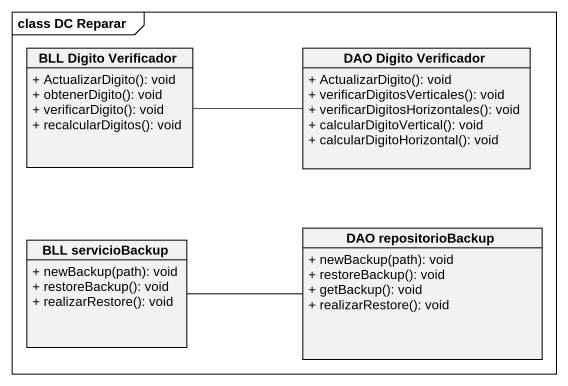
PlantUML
@startuml
mainframe class DC Reparar
hide circle
hide empty members
skinparam classAttributeIconSize 0
class "BLL Digito Verificador" as BLL_Digito_Verificador {
  + ActualizarDigito(): void
  + obtenerDigito(): void
  + verificarDigito(): void
  + recalcularDigitos(): void
}
class "DAO Digito Verificador" as DAO_Digito_Verificador {
  + ActualizarDigito(): void
  + verificarDigitosVerticales(): void
  + verificarDigitosHorizontales(): void
  + calcularDigitoVertical(): void
  + calcularDigitoHorizontal(): void
}
class "BLL servicioBackup" as BLL_servicioBackup {
  + newBackup(path): void
  + restoreBackup(): void
  + realizarRestore(): void
}
class "DAO repositorioBackup" as DAO_repositorioBackup {
  + newBackup(path): void
  + restoreBackup(): void
  + getBackup(): void
  + realizarRestore(): void
}
BLL_Digito_Verificador -right- DAO_Digito_Verificador
BLL_servicioBackup -right- DAO_repositorioBackup
@enduml
